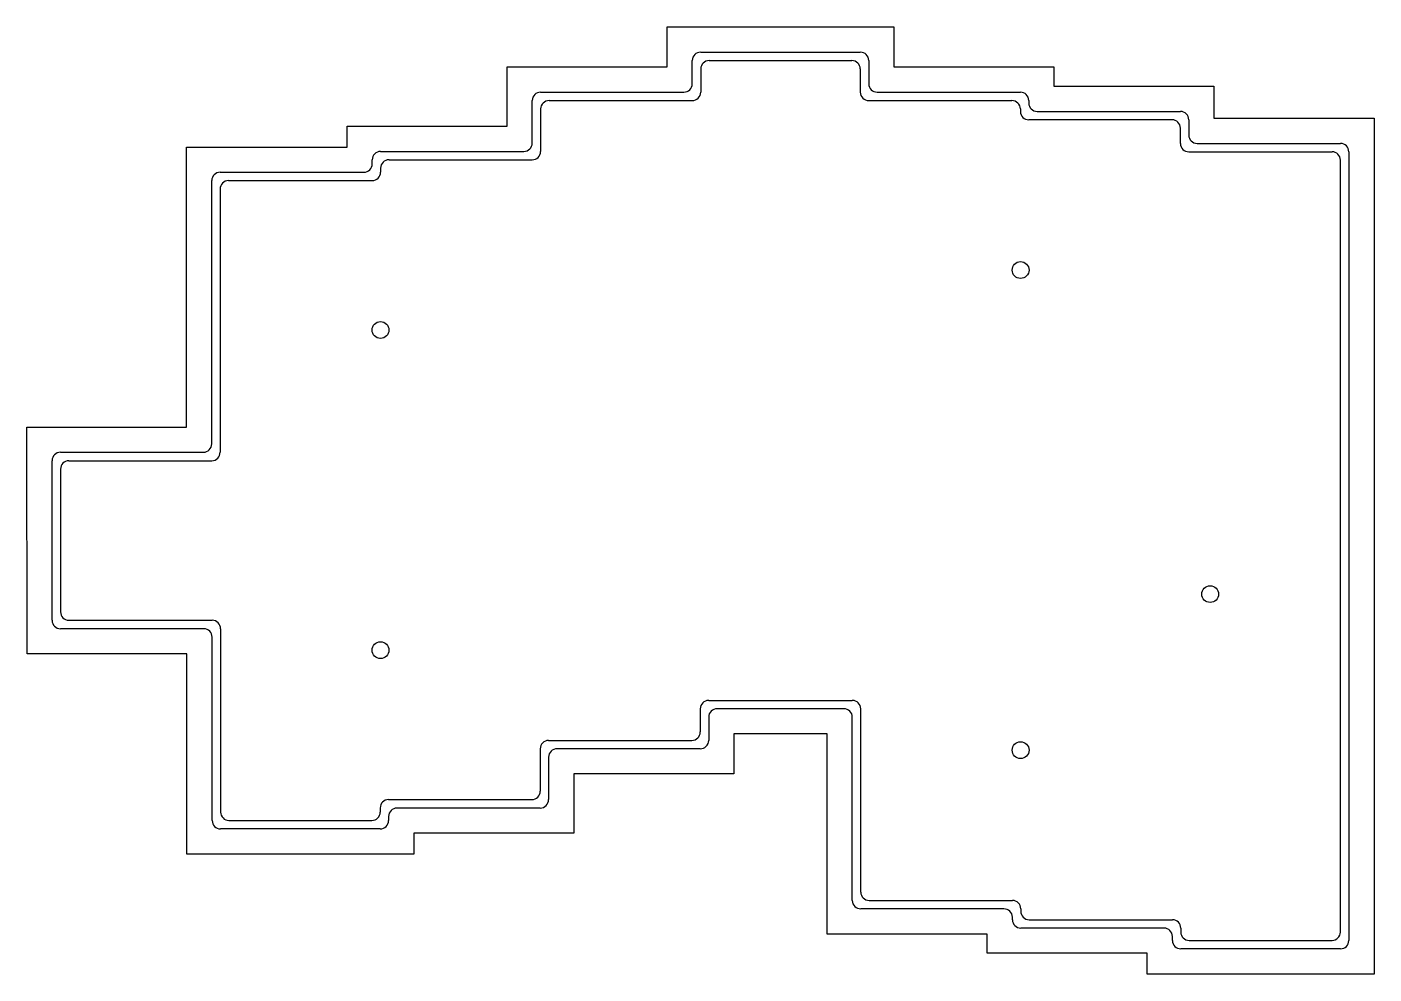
# Model space of a CAD drawing. Header units: millimetres. Extents: x -4 to 156, y -4 to 109.
import ezdxf

# ---------------------------------------------------------------- set-up
doc = ezdxf.new("R2010")
doc.units = ezdxf.units.MM

msp = doc.modelspace()

# ---------------------------------------------------------------- linework, layer by layer
for p, q in [((72.19, 103.92), (72.19, 108.68)), ((72.19, 108.68), (99.19, 108.68)), ((99.19, 108.68), (99.19, 103.92)), ((75.19, 101.92), (75.19, 104.68)), ((76.19, 105.68), (95.19, 105.68)), ((77.19, 104.68), (94.19, 104.68)), ((96.19, 104.68), (96.19, 101.92)), ((53.14, 96.87), (53.14, 103.92)), ((53.14, 103.92), (72.19, 103.92)), ((76.19, 103.68), (76.19, 100.92)), ((95.19, 103.68), (95.19, 100.92)), ((99.19, 103.92), (118.24, 103.92)), ((118.24, 103.92), (118.24, 101.63)), ((118.24, 101.63), (137.29, 101.63)), ((137.29, 101.63), (137.29, 97.82)), ((56.14, 94.87), (56.14, 99.92)), ((57.14, 100.92), (74.19, 100.92)), ((58.14, 99.92), (75.19, 99.92)), ((96.19, 99.92), (113.24, 99.92)), ((97.19, 100.92), (114.24, 100.92)), ((115.24, 99.92), (115.24, 99.63)), ((57.14, 98.92), (57.14, 93.87)), ((114.24, 98.92), (114.24, 98.63)), ((116.24, 98.63), (133.29, 98.63)), ((137.29, 97.82), (156.34, 97.82)), ((156.34, 97.82), (156.34, -4.04)), ((34.09, 94.39), (34.09, 96.87)), ((34.09, 96.87), (53.14, 96.87)), ((132.29, 97.63), (115.24, 97.63)), ((133.29, 94.82), (133.29, 96.63)), ((134.29, 97.63), (134.29, 95.82)), ((135.29, 94.82), (152.34, 94.82)), ((14.99, 94.39), (34.09, 94.39)), ((14.99, 61.06), (14.99, 94.39)), ((38.09, 93.87), (55.14, 93.87)), ((134.29, 93.82), (151.34, 93.82)), ((153.34, 93.82), (153.34, -0.04)), ((37.09, 92.39), (37.09, 92.87)), ((38.09, 91.87), (38.09, 91.39)), ((39.09, 92.87), (56.14, 92.87)), ((152.34, 0.96), (152.34, 92.82)), ((17.99, 59.06), (17.99, 90.39)), ((18.99, 91.39), (36.09, 91.39)), ((19.99, 90.39), (37.09, 90.39)), ((18.99, 89.39), (18.99, 58.06)), ((-3.99, 34.06), (-4.01, 61.06)), ((-4.01, 61.06), (14.99, 61.06)), ((-0.01, 58.06), (16.99, 58.06)), ((-1.01, 38.06), (-1.01, 57.06)), ((0.99, 57.06), (17.99, 57.06)), ((-0.01, 56.06), (-0.01, 39.06)), ((17.04, 37.06), (-0.01, 37.06)), ((0.99, 38.06), (18.04, 38.06)), ((19.04, 37.06), (19.04, 15.24)), ((18.04, 14.24), (18.04, 36.06)), ((15.04, 34.06), (-3.99, 34.06)), ((15.04, 10.24), (15.04, 34.06)), ((76.14, 27.53), (76.14, 24.77)), ((77.14, 28.53), (94.24, 28.53)), ((93.24, 27.53), (78.14, 27.53)), ((95.24, 5.72), (95.24, 27.53)), ((77.14, 26.53), (77.14, 23.77)), ((94.24, 4.72), (94.24, 26.53)), ((91.24, 24.53), (80.14, 24.53)), ((80.14, 24.53), (80.14, 19.77)), ((91.24, 0.72), (91.24, 24.53)), ((57.09, 22.77), (57.09, 17.72)), ((58.09, 23.77), (75.14, 23.77)), ((76.14, 22.77), (59.09, 22.77)), ((58.09, 21.77), (58.09, 16.72)), ((80.14, 19.77), (61.09, 19.77)), ((61.09, 19.77), (61.09, 12.72)), ((39.04, 16.72), (56.09, 16.72)), ((38.04, 15.72), (38.04, 15.24)), ((39.04, 14.72), (39.04, 14.24)), ((57.09, 15.72), (40.04, 15.72)), ((38.04, 13.24), (19.04, 13.24)), ((20.04, 14.24), (37.04, 14.24)), ((61.09, 12.72), (42.04, 12.72)), ((42.04, 12.72), (42.04, 10.24)), ((42.04, 10.24), (15.04, 10.24)), ((112.29, 3.72), (95.24, 3.72)), ((96.24, 4.72), (113.29, 4.72)), ((114.29, 3.72), (114.29, 3.43)), ((113.29, 2.43), (113.29, 2.72)), ((115.29, 2.43), (132.34, 2.43)), ((110.29, 0.72), (91.24, 0.72)), ((110.29, -1.57), (110.29, 0.72)), ((131.34, 1.43), (114.29, 1.43)), ((132.34, -0.04), (132.34, 0.43)), ((133.34, 1.43), (133.34, 0.96)), ((129.34, -1.57), (110.29, -1.57)), ((129.34, -4.04), (129.34, -1.57)), ((152.34, -1.04), (133.34, -1.04)), ((134.34, -0.04), (151.34, -0.04)), ((156.34, -4.04), (129.34, -4.04))]:
    msp.add_line(p, q)
for centre in [(114.27, 79.75), (38.07, 72.61), (136.84, 41.18), (38.07, 34.51), (114.27, 22.6)]:
    msp.add_circle(centre, 1)
for centre, start, end in [((76.19, 104.68), 90, 180), ((77.19, 103.68), 90, 180), ((94.19, 103.68), 0, 90), ((95.19, 104.68), 0, 90), ((74.19, 101.92), 270, 0), ((97.19, 101.92), 180, 270), ((57.14, 99.92), 90, 180), ((58.14, 98.92), 90, 180), ((75.19, 100.92), 270, 0), ((96.19, 100.92), 180, 270), ((113.24, 98.92), 0, 90), ((114.24, 99.92), 0, 90), ((116.24, 99.63), 180, 270), ((115.24, 98.63), 180, 270), ((133.29, 97.63), 0, 90), ((132.29, 96.63), 360, 90), ((55.14, 94.87), 270, 360), ((134.29, 94.82), 180, 270), ((135.29, 95.82), 180, 270), ((152.34, 93.82), 0, 90), ((38.09, 92.87), 90, 180), ((56.14, 93.87), 270, 360), ((151.34, 92.82), 0, 90), ((36.09, 92.39), 270, 0), ((39.09, 91.87), 90, 180), ((18.99, 90.39), 90, 180), ((19.99, 89.39), 90, 180), ((37.09, 91.39), 270, 0), ((-0.01, 57.06), 90, 180), ((16.99, 59.06), 270, 0), ((17.99, 58.06), 270, 0), ((0.99, 56.06), 90, 180), ((0.99, 39.06), 180, 270), ((-0.01, 38.06), 180, 270), ((17.04, 36.06), 0, 90), ((18.04, 37.06), 0, 90), ((77.14, 27.53), 90, 180), ((78.14, 26.53), 90, 180), ((93.24, 26.53), 360, 90), ((94.24, 27.53), 0, 90), ((75.14, 24.77), 270, 0), ((58.09, 22.77), 90, 180), ((59.09, 21.77), 90, 180), ((76.14, 23.77), 270, 0), ((56.09, 17.72), 270, 0), ((39.04, 15.72), 90, 180), ((57.09, 16.72), 270, 0), ((20.04, 15.24), 180, 270), ((37.04, 15.24), 270, 0), ((40.04, 14.72), 90, 180), ((19.04, 14.24), 180, 270), ((38.04, 14.24), 270, 0), ((96.24, 5.72), 180, 270), ((95.24, 4.72), 180, 270), ((112.29, 2.72), 0, 90), ((113.29, 3.72), 0, 90), ((115.29, 3.43), 180, 270), ((114.29, 2.43), 180, 270), ((132.34, 1.43), 0, 90), ((131.34, 0.43), 0, 90), ((134.34, 0.96), 180, 270), ((151.34, 0.96), 270, 0), ((133.34, -0.04), 180, 270), ((152.34, -0.04), 270, 0)]:
    msp.add_arc(centre, 1, start, end)

doc.saveas('drawing.dxf')
